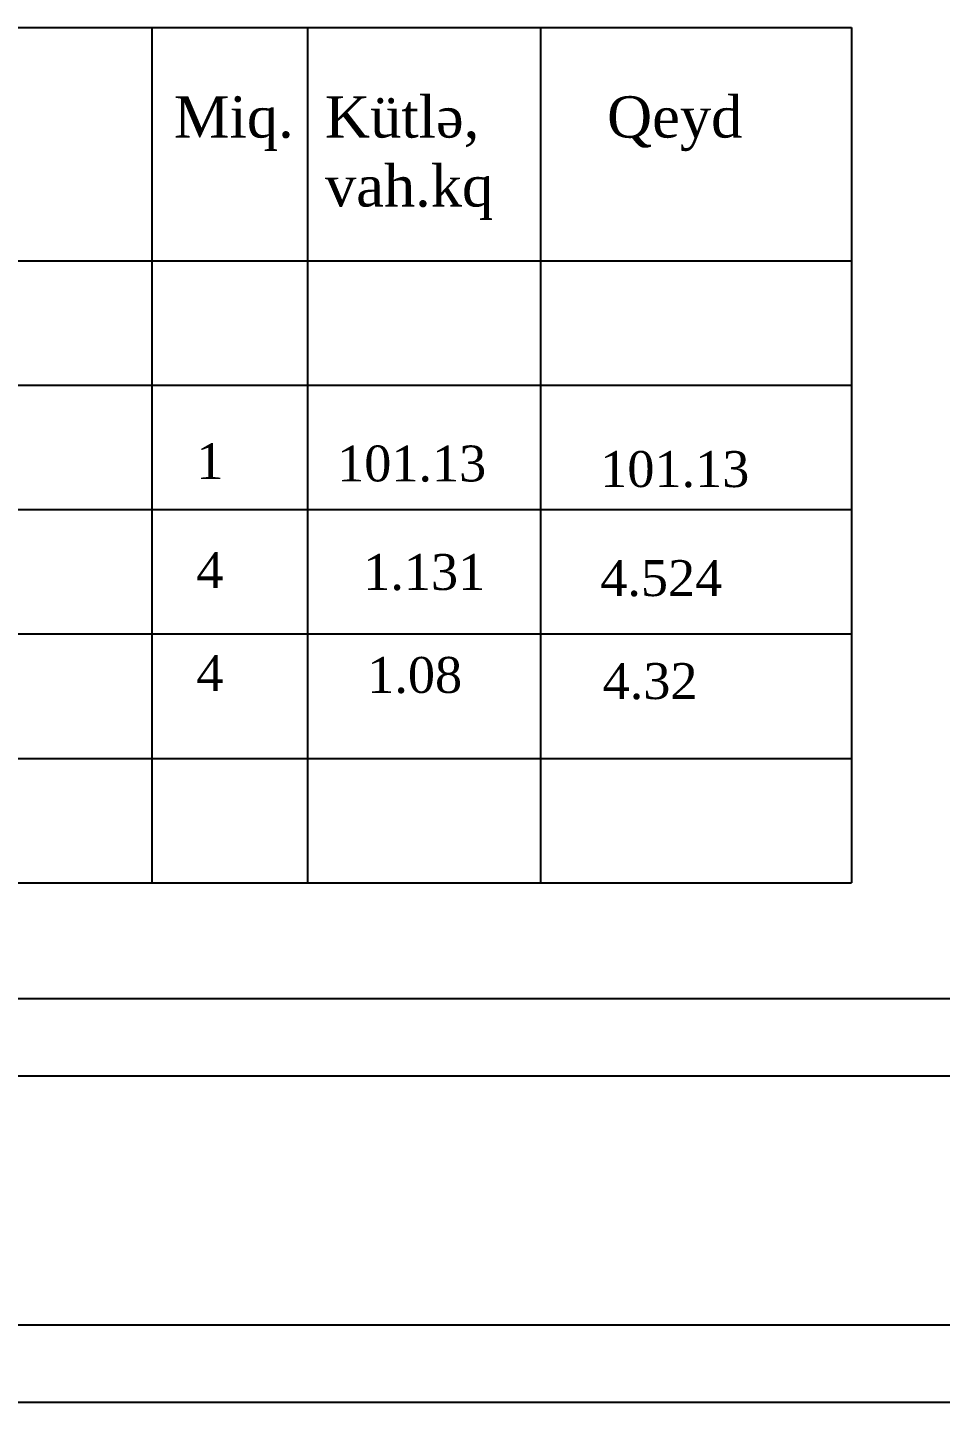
# Model space of a CAD drawing. Header units: millimetres. Extents: x -149347 to 251215, y -2929184 to -2541447.
# Drawn here: x 211590 to 217129, y -2609703 to -2601365 of the extents above; entities that cross this region are included whole.
import ezdxf

# ---------------------------------------------------------------- set-up
doc = ezdxf.new("R2010")
doc.units = ezdxf.units.MM
doc.styles.add('A3_Times_AzLat', font='A3TI(LA).TTF')
doc.styles.add('style6', font='ARIALN.TTF', dxfattribs={"height": 300})

# ---------------------------------------------------------------- blocks, each defined once
blk = doc.blocks.new('mekteb')
at = {"color": 0, "lineweight": 25}
for p, q in [((99643.1, -1821465.8), (139843.2, -1821465.8)), ((139843.2, -1849866.4), (99643.1, -1849866.4))]:
    blk.add_line(p, q, dxfattribs=at)
at = {"color": 0, "lineweight": 25, "ltscale": 15}
for p, q in [((139343.2, -1821965.8), (101643.2, -1821965.8)), ((101643.2, -1849366.4), (139343.2, -1849366.4))]:
    blk.add_line(p, q, dxfattribs=at)

msp = doc.modelspace()

# ---------------------------------------------------------------- linework, layer by layer
for p, q in [((199142.92022, -2601364.59171), (216588.83981, -2601364.59171)), ((212345.23775, -2601364.59171), (212345.23775, -2606551.21646)), ((213288.26043, -2601364.59171), (213288.26043, -2606551.21646)), ((214702.79445, -2601364.59171), (214702.79445, -2606551.21646)), ((216588.83981, -2601364.59171), (216588.83981, -2606551.21646)), ((199142.92022, -2602779.12574), (216588.83981, -2602779.12574)), ((199142.92022, -2603533.54388), (216588.83981, -2603533.54388)), ((199142.92022, -2604287.96202), (216588.83981, -2604287.96202)), ((199142.92022, -2604287.96202), (216588.83981, -2604287.96202)), ((199142.92022, -2605042.38017), (216588.83981, -2605042.38017)), ((199142.92022, -2605796.79831), (216588.83981, -2605796.79831)), ((199142.92022, -2606551.21646), (216588.83981, -2606551.21646))]:
    msp.add_line(p, q)

# ---------------------------------------------------------------- block references
at = {"lineweight": 15, "xscale": 0.9430204144289575, "yscale": 0.9430204144289575, "zscale": 0.9430204144289575}
for p in [(103291.31865, -863262.44434), (103291.31865, -891552.33714)]:
    msp.add_blockref('mekteb', p, dxfattribs=at)

# ---------------------------------------------------------------- texts
at = {"lineweight": 9, "char_height": 250.8191948, "width": 6129.4022367, "attachment_point": 1, "style": 'style6'}
for s, insert in [('{\\fTimes New Roman|b0|i0|c238|p18;Miq.}', (212479.21916, -2601781.34241)), ('{\\fTimes New Roman|b0|i0|c238|p18;Kütlə,\\Pvah.kq}', (213395.06447, -2601781.34241)), ('{\\fTimes New Roman|b0|i0|c238|p18;Qeyd}', (215106.28323, -2601781.34241))]:
    msp.add_mtext(s, dxfattribs=dict(at, insert=insert))
at = {"color": 0, "char_height": 217.7249955, "width": 6251.4682279, "attachment_point": 1, "style": 'A3_Times_AzLat'}
for s, insert in [('{\\fTimes New Roman|b0|i0|c238|p18;1}', (212614.90451, -2603885.4479)), ('{\\fTimes New Roman|b0|i0|c238|p18;101.13}', (213468.89976, -2603899.65179)), ('{\\fTimes New Roman|b0|i0|c238|p18;101.13}', (215065.01362, -2603933.58621)), ('{\\fTimes New Roman|b0|i0|c0|p18;4}', (212614.90451, -2604546.46796)), ('{\\fTimes New Roman|b0|i0|c238|p18;1.131}', (213627.24487, -2604557.6661)), ('{\\fTimes New Roman|b0|i0|c238|p18;4.524}', (215065.01362, -2604594.60626)), ('{\\fTimes New Roman|b0|i0|c0|p18;4}', (212614.90451, -2605170.97342)), ('{\\fTimes New Roman|b0|i0|c238|p18;1.08}', (213651.50268, -2605182.17157)), ('{\\fTimes New Roman|b0|i0|c238|p18;4.32}', (215079.58185, -2605219.11173))]:
    msp.add_mtext(s, dxfattribs=dict(at, insert=insert))

doc.saveas('drawing.dxf')
